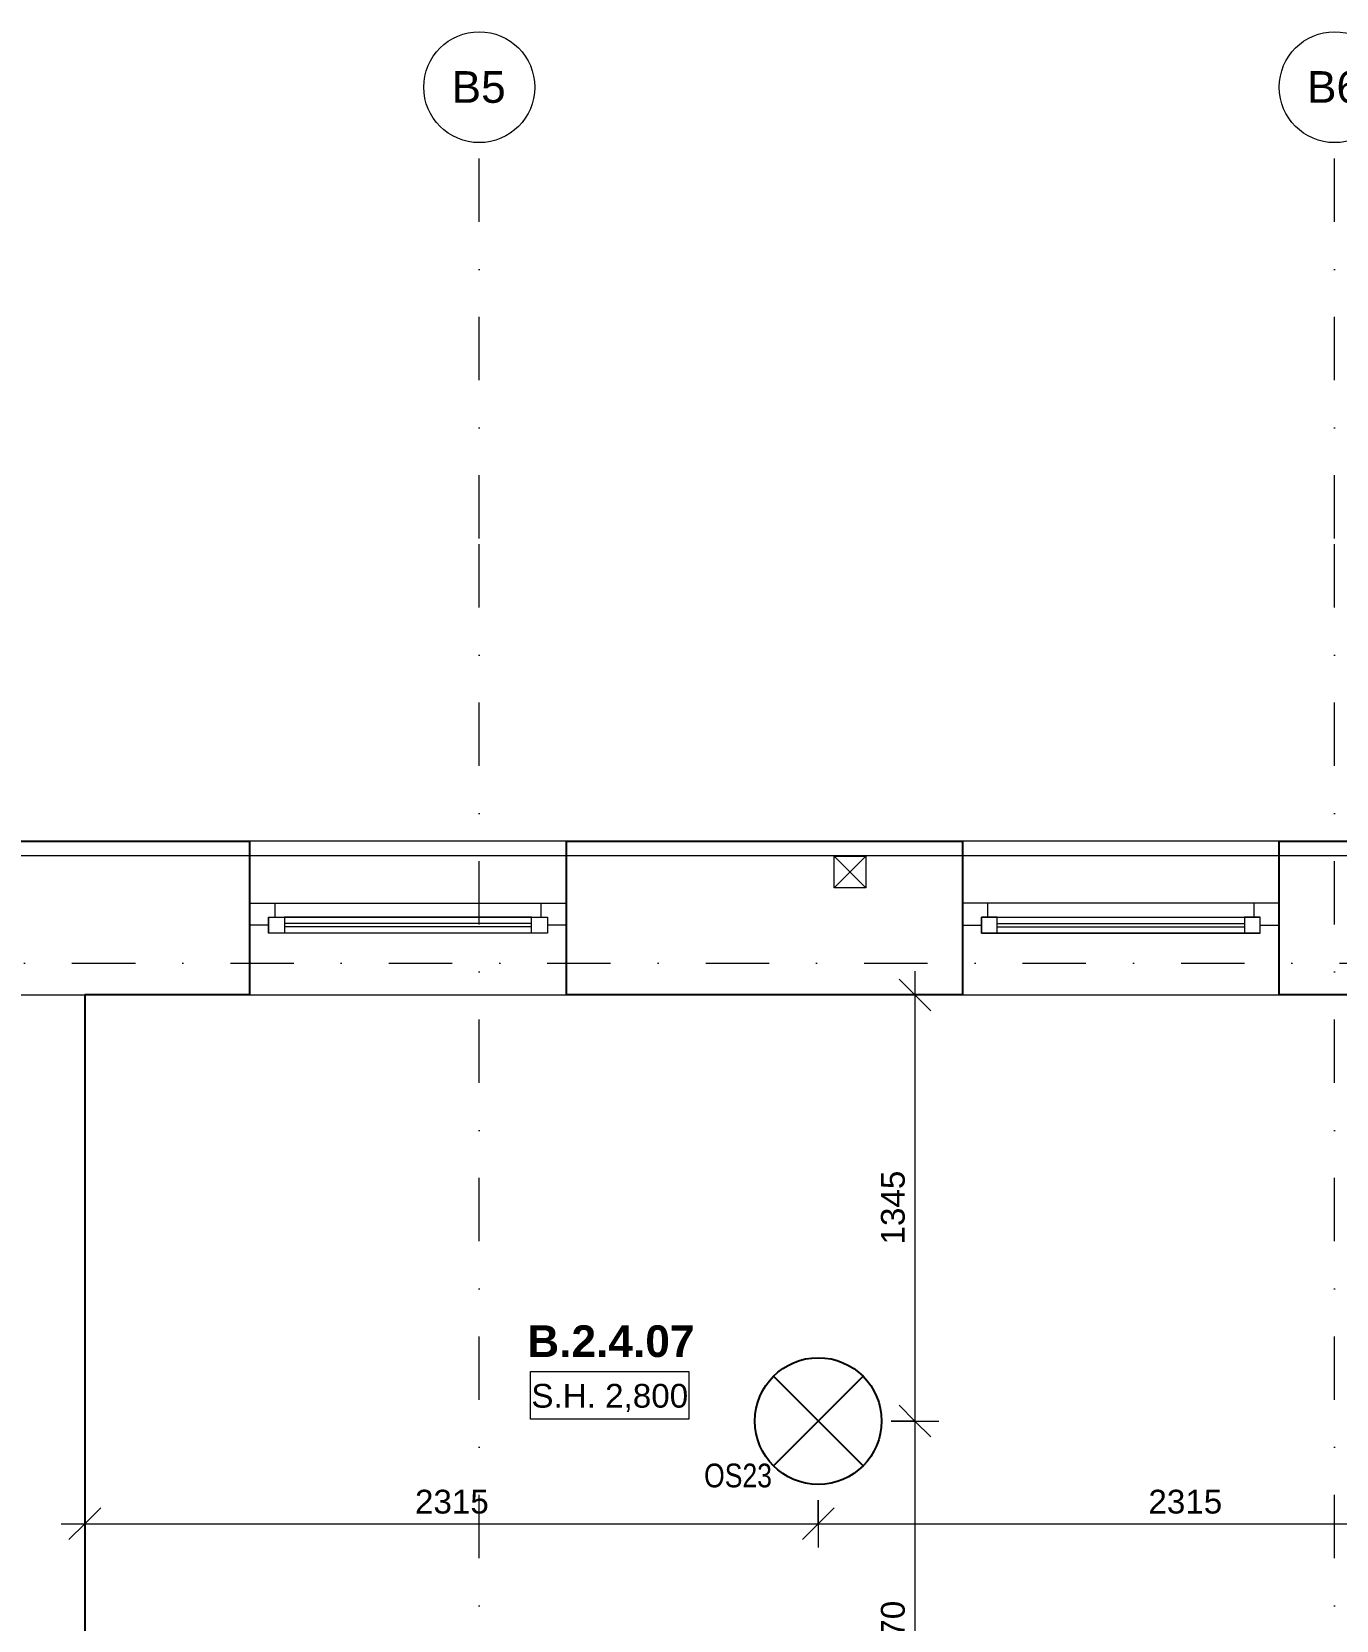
# Model space of a CAD drawing. Header units: millimetres. Extents: x -8336 to 42027, y -1655 to 58543.
# Drawn here: x 11158 to 15276, y 53529 to 58543 of the extents above; entities that cross this region are included whole.
import ezdxf

# ---------------------------------------------------------------- set-up
doc = ezdxf.new("R2010")
doc.units = ezdxf.units.MM
doc.linetypes.add('HA_DashDot_10mm-S3mm', pattern=[500, 200, -150, 0, -150])
for name, color, linetype, lineweight in [('-UNDERLAY_A-FLOR-____-OTLN', 9, 'Continuous', 9), ('A-____-____-DIMS', 9, 'Continuous', 5), ('A-____-____-DIMS-50', 9, 'Continuous', 5), ('A-AREA-____-IDEN', 9, 'Continuous', 9), ('A-GLAZ-____-MCUT', 9, 'Continuous', 5), ('A-GLAZ-____-OTLN', 9, 'Continuous', 5), ('A-WALL-____-MCUT', 9, 'Continuous', 25), ('A-WALL-____-OTLN', 9, 'Continuous', 9), ('E-LITE-EQPM-IDEN', 9, 'Continuous', 9), ('E-LITE-EQPM-OTLN', 9, 'Continuous', 9), ('G-____-____-DIMS', 9, 'Continuous', 5), ('I-WALL-____-MCUT', 9, 'Continuous', 25), ('M-HVAC-DUCT-OTLN', 9, 'Continuous', 9), ('S-GRID-____-IDEN', 9, 'Continuous', 9), ('S-GRID-____-OTLN', 9, 'Continuous', 5)]:
    doc.layers.add(name, color=color, linetype=linetype, lineweight=lineweight)
doc.styles.add('Arial', font='arial.ttf', dxfattribs={"height": 100})
doc.styles.add('Arial_1', font='arial.ttf', dxfattribs={"height": 75})
doc.styles.add('Arial_2', font='arial.ttf', dxfattribs={"width": 0.8, "height": 75})
doc.styles.add('Arial_B', font='arialbd.ttf', dxfattribs={"height": 100})
doc.dimstyles.new('Inner_Dimensions', dxfattribs={"dimscale": 304.8, "dimtxt": 76.519455, "dimasz": 0.328084, "dimexe": 0.246063, "dimexo": 0.0625, "dimgap": 0.032808, "dimtad": 1, "dimdec": 0, "dimzin": 0, "dimdsep": 46, "dimtxsty": 'Arial_1', "dimblk1": 'OBLIQUE', "dimblk2": 'OBLIQUE', "dimsah": 1, "dimcen": 0.09, "dimdle": 0.246063, "dimazin": 0, "dimtfac": 1, "dimtdec": 4, "dimtix": 1, "dimtmove": 0, "dimatfit": 3, "dimfxl": 0.246063, "dimfxlon": 1, "dimtvp": 1, "dimtolj": 1, "dimtzin": 0, "dimlwd": 9, "dimlwe": 9, "dimarcsym": 2})

# ---------------------------------------------------------------- blocks, each defined once
blk = doc.blocks.new('HA_WD_SinglePanel - 1000x1500-1670803-DPS_B - 2NP')
at = {"layer": 'A-GLAZ-____-MCUT'}
for p, q in [((-500, 70), (-420, 70)), ((-420, 70), (-420, 25)), ((420, 25), (420, 70)), ((420, 70), (500, 70)), ((-440, 0), (-500, 0)), ((-440, -25), (-440, 25)), ((-440, 25), (-390, 25)), ((-390, 25), (-390, -25)), ((390, 5), (-390, 5)), ((390, -25), (390, 25)), ((390, 25), (440, 25)), ((440, 25), (440, -25)), ((500, 0), (440, 0)), ((-390, -25), (-440, -25)), ((390, -5), (-390, -5)), ((440, -25), (390, -25))]:
    blk.add_line(p, q, dxfattribs=at)
at = {"layer": 'A-GLAZ-____-OTLN'}
for p, q in [((-420, 70), (420, 70)), ((-440, 25), (-440, -25)), ((-440, 25), (440, 25)), ((390, 25), (-390, 25)), ((440, 25), (440, -25)), ((440, -25), (-440, -25)), ((390, -25), (-390, -25))]:
    blk.add_line(p, q, dxfattribs=at)
blk = doc.blocks.new('HA_WD_SinglePanel - 1000x1500-1670816-DPS_B - 2NP')
at = {"layer": 'A-GLAZ-____-MCUT'}
for p, q in [((-440, 25), (-440, -25)), ((-390, 25), (-440, 25)), ((-390, -25), (-390, 25)), ((390, 5), (-390, 5)), ((390, 25), (390, -25)), ((440, 25), (390, 25)), ((440, -25), (440, 25)), ((-440, 0), (-500, 0)), ((-440, -25), (-390, -25)), ((-420, -70), (-420, -25)), ((390, -5), (-390, -5)), ((390, -25), (440, -25)), ((420, -25), (420, -70)), ((500, 0), (440, 0)), ((-500, -70), (-420, -70)), ((420, -70), (500, -70))]:
    blk.add_line(p, q, dxfattribs=at)
at = {"layer": 'A-GLAZ-____-OTLN'}
for p, q in [((-440, 25), (-440, -25)), ((-440, 25), (440, 25)), ((390, 25), (-390, 25)), ((440, 25), (440, -25)), ((440, -25), (-440, -25)), ((390, -25), (-390, -25)), ((-420, -70), (420, -70))]:
    blk.add_line(p, q, dxfattribs=at)
blk = doc.blocks.new('HA_LF_GenericSymbol - OS23_pokoje-1609971-DPS_B - 2NP')
at = {"layer": 'E-LITE-EQPM-OTLN', "color": 11, "lineweight": 25}
for p, q in [((141.4, 141.4), (-141.4, -141.4)), ((-141.4, 141.4), (141.4, -141.4))]:
    blk.add_line(p, q, dxfattribs=at)
blk.add_circle((0, 0), 200, dxfattribs=at)
blk = doc.blocks.new('Grid - Radius 3_5mm-353793-DPS_B - 2NP')
at = {"layer": 'S-GRID-____-IDEN'}
blk.add_circle((0, 0), 3.5, dxfattribs=at)
blk = doc.blocks.new('DIMBLOCK101-DPS_B - 2NP')
at = {"layer": 'A-____-____-DIMS-50', "lineweight": 9}
for p, q in [((11325.7, 53908.4), (11325.7, 53758.4)), ((11325.7, 53833.4), (11325.7, 53908.4)), ((13640.7, 53908.4), (13640.7, 53758.4)), ((13640.7, 53833.4), (13640.7, 53908.4)), ((11325.7, 53833.4), (11375.7, 53883.4)), ((13640.7, 53833.4), (13690.7, 53883.4)), ((11250.7, 53833.4), (13640.7, 53833.4)), ((11325.7, 53833.4), (11275.7, 53783.4)), ((13640.7, 53833.4), (13590.7, 53783.4))]:
    blk.add_line(p, q, dxfattribs=at)
at = {"layer": 'A-____-____-DIMS-50', "color": 0, "lineweight": 9, "insert": (12367.8, 53940.8), "char_height": 75, "width": 276.883, "attachment_point": 1, "line_spacing_factor": 0.941778, "style": 'Arial_1'}
blk.add_mtext('2315', dxfattribs=at)
blk = doc.blocks.new('_Oblique')
at = {"color": 0, "linetype": 'ByBlock', "lineweight": -2}
blk.add_line((-0.5, -0.5), (0.5, 0.5), dxfattribs=at)
blk = doc.blocks.new('DIMBLOCK102-DPS_B - 2NP')
at = {"layer": 'A-____-____-DIMS-50', "lineweight": 9}
for p, q in [((13640.7, 53908.4), (13640.7, 53758.4)), ((13640.7, 53833.4), (13640.7, 53908.4)), ((15955.7, 53908.4), (15955.7, 53758.4)), ((15955.7, 53833.4), (15955.7, 53908.4)), ((13640.7, 53833.4), (13690.7, 53883.4)), ((15955.7, 53833.4), (16005.7, 53883.4)), ((13640.7, 53833.4), (13590.7, 53783.4)), ((13640.7, 53833.4), (16030.7, 53833.4)), ((15955.7, 53833.4), (15905.7, 53783.4))]:
    blk.add_line(p, q, dxfattribs=at)
at = {"layer": 'A-____-____-DIMS-50', "color": 0, "lineweight": 9, "insert": (14682.8, 53940.8), "char_height": 75, "width": 276.883, "attachment_point": 1, "line_spacing_factor": 0.941778, "style": 'Arial_1'}
blk.add_mtext('2315', dxfattribs=at)
blk = doc.blocks.new('DIMBLOCK107-DPS_B - 2NP')
at = {"layer": 'A-____-____-DIMS-50', "lineweight": 9}
for p, q in [((13945.9, 55577.7), (13945.9, 54157.7)), ((13945.9, 55502.7), (13895.9, 55552.7)), ((14020.9, 55502.7), (13870.9, 55502.7)), ((13945.9, 55502.7), (13995.9, 55452.7)), ((13945.9, 55502.7), (14020.9, 55502.7)), ((13945.9, 54157.7), (13895.9, 54207.7)), ((13870.9, 54157.7), (14020.9, 54157.7)), ((13945.9, 54157.7), (13870.9, 54157.7)), ((13945.9, 54157.7), (13995.9, 54107.7))]:
    blk.add_line(p, q, dxfattribs=at)
at = {"layer": 'A-____-____-DIMS-50', "color": 0, "lineweight": 9, "insert": (13838.6, 54714.9), "char_height": 75, "width": 276.883, "attachment_point": 1, "rotation": 90, "line_spacing_factor": 0.941778, "style": 'Arial_1'}
blk.add_mtext('1345', dxfattribs=at)
blk = doc.blocks.new('DIMBLOCK108-DPS_B - 2NP')
at = {"layer": 'A-____-____-DIMS-50', "lineweight": 9}
for p, q in [((13945.9, 54157.7), (13895.9, 54207.7)), ((13870.9, 54157.7), (14020.9, 54157.7)), ((13945.9, 54157.7), (13870.9, 54157.7)), ((13945.9, 54157.7), (13945.9, 52712.7)), ((13945.9, 54157.7), (13995.9, 54107.7)), ((13945.9, 52787.7), (13895.9, 52837.7)), ((14020.9, 52787.7), (13870.9, 52787.7)), ((13945.9, 52787.7), (13995.9, 52737.7)), ((13945.9, 52787.7), (14020.9, 52787.7))]:
    blk.add_line(p, q, dxfattribs=at)
at = {"layer": 'A-____-____-DIMS-50', "color": 0, "lineweight": 9, "insert": (13838.6, 53357.4), "char_height": 75, "width": 276.883, "attachment_point": 1, "rotation": 90, "line_spacing_factor": 0.941778, "style": 'Arial_1'}
blk.add_mtext('1370', dxfattribs=at)
blk = doc.blocks.new('Spot Elevations - Generic-448778-DPS_B - 2NP')
at = {"layer": 'G-____-____-DIMS', "lineweight": 9}
for p, q in [((-5, 0), (-5, 3)), ((-5, 3), (5, 3)), ((5, 3), (5, 0)), ((5, 0), (-5, 0))]:
    blk.add_line(p, q, dxfattribs=at)

msp = doc.modelspace()

# ---------------------------------------------------------------- linework, layer by layer
at = {"layer": '-UNDERLAY_A-FLOR-____-OTLN'}
msp.add_line((11845.7, 55942.7), (17770.7, 55942.7), dxfattribs=at)
at = {"layer": 'A-WALL-____-MCUT'}
for p, q in [((8495.7, 55987.7), (11845.7, 55987.7)), ((11845.7, 55987.7), (11845.7, 55502.7)), ((12845.7, 55987.7), (14095.7, 55987.7)), ((12845.7, 55502.7), (12845.7, 55987.7)), ((14095.7, 55987.7), (14095.7, 55502.7)), ((15095.7, 55987.7), (16770.7, 55987.7)), ((15095.7, 55502.7), (15095.7, 55987.7)), ((11845.7, 55502.7), (11325.7, 55502.7)), ((14095.7, 55502.7), (12845.7, 55502.7)), ((15955.7, 55502.7), (15095.7, 55502.7))]:
    msp.add_line(p, q, dxfattribs=at)
at = {"layer": 'A-WALL-____-MCUT', "lineweight": 9}
for p, q in [((8495.7, 55942.7), (11845.7, 55942.7)), ((11075.7, 55502.7), (11325.7, 55502.7))]:
    msp.add_line(p, q, dxfattribs=at)
at = {"layer": 'A-WALL-____-OTLN'}
for p, q in [((12845.7, 55987.7), (11845.7, 55987.7)), ((15095.7, 55987.7), (14095.7, 55987.7)), ((11845.7, 55502.7), (12845.7, 55502.7)), ((14095.7, 55502.7), (15095.7, 55502.7))]:
    msp.add_line(p, q, dxfattribs=at)
at = {"layer": 'I-WALL-____-MCUT'}
msp.add_line((11325.7, 55502.7), (11325.7, 52787.7), dxfattribs=at)
at = {"layer": 'M-HVAC-DUCT-OTLN', "lineweight": 5}
for p, q in [((13790.7, 55840.5), (13690.7, 55940.5)), ((13790.7, 55940.5), (13690.7, 55840.5)), ((13690.7, 55940.5), (13790.7, 55940.5)), ((13690.7, 55840.5), (13690.7, 55940.5)), ((13790.7, 55940.5), (13790.7, 55840.5)), ((13790.7, 55840.5), (13690.7, 55840.5))]:
    msp.add_line(p, q, dxfattribs=at)
at = {"layer": 'S-GRID-____-OTLN', "linetype": 'HA_DashDot_10mm-S3mm', "lineweight": 9}
for p, q in [((12570.7, 56942.9), (12570.7, 58192.9)), ((15270.7, 56942.9), (15270.7, 58192.9)), ((12570.7, 38722), (12570.7, 56942.9)), ((15270.7, 38722), (15270.7, 56942.9)), ((-6718.5, 55602.7), (21372.5, 55602.7))]:
    msp.add_line(p, q, dxfattribs=at)

# ---------------------------------------------------------------- block references
at = {"layer": 'A-GLAZ-____-OTLN'}
msp.add_blockref('HA_WD_SinglePanel - 1000x1500-1670803-DPS_B - 2NP', (12345.7, 55722.7), dxfattribs=at)
at = {"layer": 'A-GLAZ-____-OTLN', "rotation": 180}
msp.add_blockref('HA_WD_SinglePanel - 1000x1500-1670816-DPS_B - 2NP', (14595.7, 55722.7), dxfattribs=at)
at = {"layer": 'E-LITE-EQPM-OTLN', "color": 11, "lineweight": 25}
msp.add_blockref('HA_LF_GenericSymbol - OS23_pokoje-1609971-DPS_B - 2NP', (13640.7, 54157.7), dxfattribs=at)
at = {"layer": 'G-____-____-DIMS', "lineweight": 9, "xscale": 49.99999999999998, "yscale": 49.99999999999998, "zscale": 49.99999999999998}
msp.add_blockref('Spot Elevations - Generic-448778-DPS_B - 2NP', (12981.9, 54164.1), dxfattribs=at)
at = {"layer": 'S-GRID-____-IDEN', "xscale": 49.99999999999998, "yscale": 49.99999999999998, "zscale": 49.99999999999998}
for p in [(12570.7, 58367.9), (15270.7, 58367.9)]:
    msp.add_blockref('Grid - Radius 3_5mm-353793-DPS_B - 2NP', p, dxfattribs=at)

# ---------------------------------------------------------------- texts
at = {"layer": 'A-AREA-____-IDEN', "lineweight": 5, "insert": (12722.1, 54459.8), "char_height": 100, "width": 653.375, "attachment_point": 1, "style": 'Arial_B'}
msp.add_mtext('B.2.4.07', dxfattribs=at)
at = {"layer": 'E-LITE-EQPM-IDEN', "lineweight": 5, "insert": (13280.3, 54023.4), "char_height": 75, "width": 262.953, "attachment_point": 1, "style": 'Arial_2'}
msp.add_mtext('OS23', dxfattribs=at)
at = {"layer": 'G-____-____-DIMS', "lineweight": 9, "insert": (12735.1, 54275), "char_height": 75, "width": 592.246, "attachment_point": 1, "line_spacing_factor": 0.941778, "style": 'Arial_1'}
msp.add_mtext('S.H. 2,800', dxfattribs=at)
at = {"layer": 'S-GRID-____-IDEN', "lineweight": 5, "char_height": 100, "width": 212.447, "attachment_point": 1, "style": 'Arial'}
for s, insert in [('B5', (12483.3, 58418.6)), ('B6', (15183.3, 58418.6))]:
    msp.add_mtext(s, dxfattribs=dict(at, insert=insert))

# ---------------------------------------------------------------- dimensions: what is measured, and where the dimension line sits
at = {"layer": 'A-____-____-DIMS', "lineweight": 9}
for base, p1, p2, override, picture, middle in [((13945.9, 54157.7), (14020.9, 55502.7), (13870.9, 54157.7), {"dimpost": '<>', "dimfxl": 1353.338465}, 'DIMBLOCK107-DPS_B - 2NP', (13897.6, 54830.2)), ((13945.9, 52787.7), (13870.9, 54157.7), (14020.9, 52787.7), {"dimpost": '<>', "dimfxl": 1378.187215}, 'DIMBLOCK108-DPS_B - 2NP', (13897.6, 53472.7))]:
    dim = msp.add_linear_dim(base=base, p1=p1, p2=p2, angle=90, dimstyle='Inner_Dimensions', override=override, dxfattribs=at)
    dim.commit()
    dim.dimension.update_dxf_attribs({"geometry": picture, "text_midpoint": middle})
for base, p1, p2, picture, middle in [((13640.7, 53833.4), (11325.7, 53908.4), (13640.7, 53908.4), 'DIMBLOCK101-DPS_B - 2NP', (12483.2, 53881.7)), ((15955.7, 53833.4), (13640.7, 53908.4), (15955.7, 53908.4), 'DIMBLOCK102-DPS_B - 2NP', (14798.2, 53881.7))]:
    dim = msp.add_linear_dim(base=base, p1=p1, p2=p2, dimstyle='Inner_Dimensions', override={"dimpost": '<>', "dimfxl": 2315}, dxfattribs=at)
    dim.commit()
    dim.dimension.update_dxf_attribs({"geometry": picture, "text_midpoint": middle})

doc.saveas('drawing.dxf')
